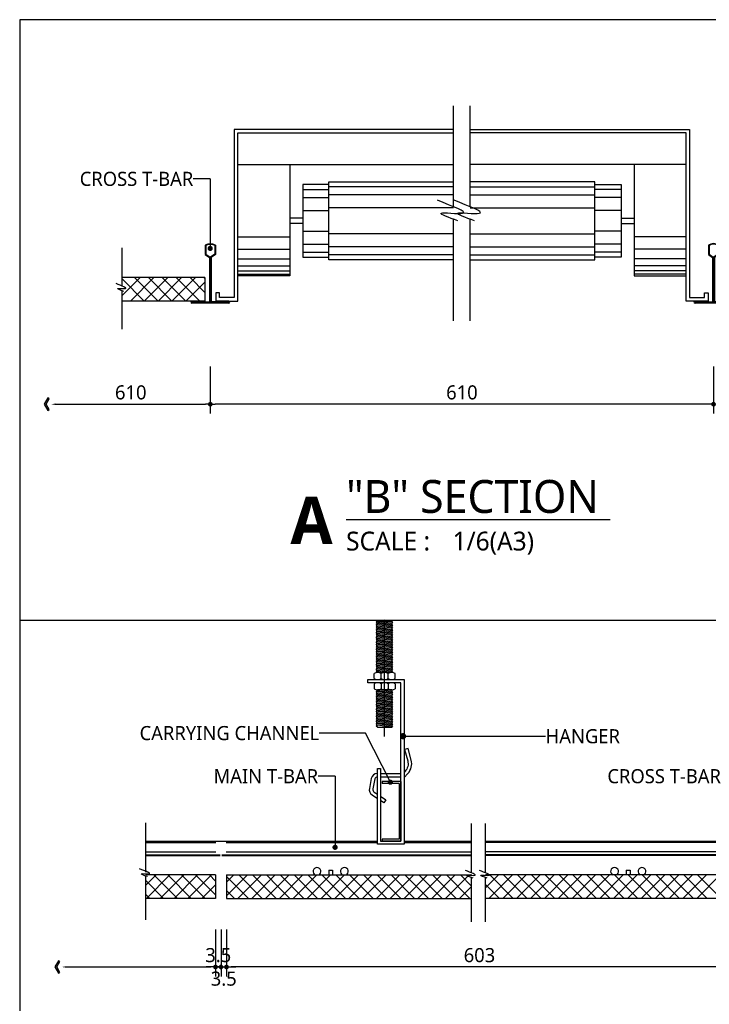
# Model space of a CAD drawing. Header units: millimetres. Extents: x 1394 to 74708, y 590 to 17190.
# Drawn here: x 1395 to 5796, y 10909 to 17190 of the extents above; entities that cross this region are included whole.
import ezdxf
from ezdxf.enums import TextEntityAlignment as Align

# ---------------------------------------------------------------- set-up
doc = ezdxf.new("R2010")
doc.units = ezdxf.units.MM
doc.linetypes.add('CEN', pattern=[62, 60, -1, 0, -1])
doc.linetypes.add('CENTERX2', pattern=[101.6, 63.5, -12.7, 12.7, -12.7])
doc.layers.get('Defpoints').update_dxf_attribs({"color": 152})
for name, color, linetype in [('A-DIM-N', 7, 'Continuous'), ('A-LINE-3', 7, 'Continuous'), ('A-TXT-N', 3, 'Continuous'), ('AA-MKXS', 7, 'Continuous'), ('ANCHOR', 4, 'Continuous'), ('ANGLEMOLDING', 4, 'Continuous'), ('CARRING', 3, 'Continuous'), ('CEN', 1, 'CENTERX2'), ('DIM', 7, 'Continuous'), ('FIN', 6, 'Continuous'), ('LIG2', 6, 'Continuous'), ('LIG3', 4, 'Continuous'), ('MITONE', 6, 'Continuous'), ('MITONE2', 5, 'Continuous'), ('SYM', 7, 'Continuous'), ('T-BAR', 4, 'Continuous')]:
    doc.layers.add(name, color=color, linetype=linetype)
doc.styles.add('NH', font='malgun.ttf')
doc.styles.add('돋움체', font='malgun.ttf')
doc.styles.add('스타일1', font='malgun.ttf')
doc.styles.add('스타일2', font='malgunbd.ttf')
doc.dimstyles.new('DA(N)', dxfattribs={"dimtxt": 3, "dimasz": 1, "dimexe": 2, "dimexo": 2, "dimgap": 1, "dimtad": 1, "dimdec": 0, "dimdsep": 46, "dimlunit": 6, "dimtxsty": 'NH', "dimblk": 'DOT', "dimcen": 2.5, "dimdle": 1.5, "dimclrd": 256, "dimclre": 256, "dimclrt": 3, "dimadec": 0, "dimazin": 0, "dimtfac": 1, "dimtdec": 0, "dimtix": 1, "dimtmove": 2, "dimatfit": 3, "dimfxl": 2, "dimtvp": 1, "dimtolj": 1, "dimtzin": 0, "dimlwd": -1, "dimarcsym": 0})

# ---------------------------------------------------------------- blocks, each defined once
blk = doc.blocks.new('_DOT')
at = {"color": 0, "linetype": 'ByBlock'}
blk.add_line((-0.5, 0), (-1, 0), dxfattribs=at)
at = {"color": 0, "linetype": 'ByBlock', "const_width": 0.5}
blk.add_lwpolyline([(-0.25, 0, 1), (0.25, 0, 1)], format="xyb", close=True, dxfattribs=at)
blk = doc.blocks.new('*D59')
at = {"layer": 'A-DIM-N', "lineweight": -2, "transparency": 16777216}
for p, q in [((2714.7, 11386.6), (2714.7, 11086.6)), ((5943.6, 11386.6), (5943.6, 11086.6))]:
    blk.add_line(p, q, dxfattribs=at)
at = {"layer": 'A-DIM-N', "transparency": 16777216}
blk.add_line((5913.6, 11146.6), (2744.7, 11146.6), dxfattribs=at)
at = {"layer": 'Defpoints', "color": 0, "transparency": 16777216}
for p in [(2714.7, 11446.6), (5943.6, 11446.6), (2714.7, 11146.6)]:
    blk.add_point(p, dxfattribs=at)
at = {"layer": 'A-DIM-N', "transparency": 16777216, "xscale": 30, "yscale": 30, "zscale": 30, "rotation": 180}
blk.add_blockref('_DOT', (2714.7, 11146.6), dxfattribs=at)
at = {"layer": 'A-DIM-N', "transparency": 16777216, "xscale": 30, "yscale": 30, "zscale": 30}
blk.add_blockref('_DOT', (5943.6, 11146.6), dxfattribs=at)
at = {"layer": 'A-DIM-N', "color": 3, "transparency": 16777216, "insert": (4329.1, 11221.7), "char_height": 90, "attachment_point": 5, "style": '돋움체'}
blk.add_mtext('\\A1;603', dxfattribs=at)
blk = doc.blocks.new('*D60')
at = {"layer": 'A-DIM-N', "lineweight": -2, "transparency": 16777216}
blk.add_line((2644.7, 11386.6), (2644.7, 11086.6), dxfattribs=at)
at = {"layer": 'A-DIM-N', "transparency": 16777216}
blk.add_line((1694.3, 11146.6), (2614.7, 11146.6), dxfattribs=at)
blk.add_solid([(1694.3, 11151.6), (1694.3, 11141.6), (1664.3, 11146.6)], dxfattribs=at)
at = {"layer": 'Defpoints', "color": 0, "transparency": 16777216}
for p in [(2644.7, 11446.6), (1664.3, 11146.6), (2644.7, 11146.6)]:
    blk.add_point(p, dxfattribs=at)
at = {"layer": 'A-DIM-N', "transparency": 16777216, "xscale": 30, "yscale": 30, "zscale": 30}
blk.add_blockref('_DOT', (2644.7, 11146.6), dxfattribs=at)
blk = doc.blocks.new('화살표2')
at = {"layer": 'A-DIM-N'}
h = blk.add_hatch(color=256, dxfattribs=at)
h.dxf.hatch_style = 1
h.paths.add_polyline_path([(-0.76, 1.34), (-1.09, 1.15), (-0.44, 0), (-1.09, -1.15), (-0.76, -1.34), (0, 0)])
blk.add_lwpolyline([(-0.44, 0), (-1.09, 1.15), (-0.76, 1.34), (0, 0), (-0.76, -1.34), (-1.09, -1.15), (-0.44, 0)], dxfattribs=at)
blk = doc.blocks.new('*D61')
at = {"layer": 'A-DIM-N', "lineweight": -2, "transparency": 16777216}
for p, q in [((2679.7, 11386.6), (2679.7, 11086.6)), ((2714.7, 11386.6), (2714.7, 11086.6))]:
    blk.add_line(p, q, dxfattribs=at)
at = {"layer": 'A-DIM-N', "transparency": 16777216}
for p, q in [((2649.7, 11146.6), (2619.7, 11146.6)), ((2679.7, 11146.6), (2714.7, 11146.6)), ((2744.7, 11146.6), (2774.7, 11146.6))]:
    blk.add_line(p, q, dxfattribs=at)
at = {"layer": 'Defpoints', "color": 0, "transparency": 16777216}
for p in [(2679.7, 11446.6), (2714.7, 11446.6), (2714.7, 11146.6)]:
    blk.add_point(p, dxfattribs=at)
at = {"layer": 'A-DIM-N', "transparency": 16777216, "xscale": 30, "yscale": 30, "zscale": 30}
blk.add_blockref('_DOT', (2679.7, 11146.6), dxfattribs=at)
at = {"layer": 'A-DIM-N', "transparency": 16777216, "xscale": 30, "yscale": 30, "zscale": 30, "rotation": 180}
blk.add_blockref('_DOT', (2714.7, 11146.6), dxfattribs=at)
at = {"layer": 'A-DIM-N', "color": 3, "transparency": 16777216, "insert": (2697.2, 11071.5), "char_height": 90, "attachment_point": 5, "style": '돋움체'}
blk.add_mtext('\\A1;3.5', dxfattribs=at)
blk = doc.blocks.new('*D62')
at = {"layer": 'A-DIM-N', "lineweight": -2, "transparency": 16777216}
for p, q in [((2644.7, 11386.6), (2644.7, 11086.6)), ((2679.7, 11386.6), (2679.7, 11086.6))]:
    blk.add_line(p, q, dxfattribs=at)
at = {"layer": 'A-DIM-N', "transparency": 16777216}
for p, q in [((2614.7, 11146.6), (2584.7, 11146.6)), ((2644.7, 11146.6), (2679.7, 11146.6)), ((2709.7, 11146.6), (2739.7, 11146.6))]:
    blk.add_line(p, q, dxfattribs=at)
at = {"layer": 'Defpoints', "color": 0, "transparency": 16777216}
for p in [(2644.7, 11446.6), (2679.7, 11446.6), (2679.7, 11146.6)]:
    blk.add_point(p, dxfattribs=at)
at = {"layer": 'A-DIM-N', "transparency": 16777216, "xscale": 30, "yscale": 30, "zscale": 30}
blk.add_blockref('_DOT', (2644.7, 11146.6), dxfattribs=at)
at = {"layer": 'A-DIM-N', "transparency": 16777216, "xscale": 30, "yscale": 30, "zscale": 30, "rotation": 180}
blk.add_blockref('_DOT', (2679.7, 11146.6), dxfattribs=at)
at = {"layer": 'A-DIM-N', "color": 3, "transparency": 16777216, "insert": (2662.2, 11221.7), "char_height": 90, "attachment_point": 5, "style": '돋움체'}
blk.add_mtext('\\A1;3.5', dxfattribs=at)
blk = doc.blocks.new('A$C645677BD')
at = {"layer": 'T-BAR'}
for p, q in [((9.25, 37.12), (9.25, 31.03)), ((9.65, 36.89), (9.65, 31.24)), ((15.35, 36.89), (15.35, 31.27)), ((15.75, 37.12), (15.75, 31.06)), ((9.25, 31.03), (11.9, 29.14)), ((9.65, 31.24), (12.3, 29.36)), ((11.9, 29.14), (11.9, 0.9)), ((12.3, 29.36), (12.3, 0.5)), ((15.35, 31.27), (12.7, 29.36)), ((12.7, 29.36), (12.7, 0.5)), ((15.75, 31.06), (13.1, 29.14)), ((13.1, 29.14), (13.1, 0.9)), ((0.7, 1.4), (8.8, 1.4)), ((0.7, 1), (8.8, 1)), ((0.7, 0.4), (24.3, 0.4)), ((1.5, 0.9), (11.9, 0.9)), ((1.5, 0.9), (1.5, 0.5)), ((1.5, 0.5), (12.3, 0.5)), ((23.5, 0.5), (12.7, 0.5)), ((23.5, 0.9), (13.1, 0.9)), ((24.3, 1.4), (16.2, 1.4)), ((24.3, 1), (16.2, 1)), ((23.5, 0.9), (23.5, 0.5)), ((24.3, 0), (0.7, 0))]:
    blk.add_line(p, q, dxfattribs=at)
for centre, radius, start, end in [((12.5, 31.53), 6.47, 59.85146, 120.14854), ((12.5, 31.53), 6.07, 62.00155, 117.99845), ((0.7, 0.7), 0.698, 90, 270), ((0.7, 0.7), 0.298, 90, 270), ((8.8, 1.2), 0.2, 270, 90), ((16.2, 1.2), 0.2, 90, 270), ((24.3, 0.7), 0.698, 270, 90), ((24.3, 0.7), 0.298, 270, 90)]:
    blk.add_arc(centre, radius, start, end, dxfattribs=at)
blk = doc.blocks.new('*D52')
at = {"layer": 'A-DIM-N', "lineweight": -2, "transparency": 16777216}
for p, q in [((2611.5, 14976.7), (2611.5, 14676.7)), ((5822.7, 14976.7), (5822.7, 14676.7))]:
    blk.add_line(p, q, dxfattribs=at)
at = {"layer": 'A-DIM-N', "transparency": 16777216}
blk.add_line((5792.7, 14736.7), (2641.5, 14736.7), dxfattribs=at)
at = {"layer": 'Defpoints', "color": 0, "transparency": 16777216}
for p in [(2611.5, 15036.7), (5822.7, 15036.7), (2611.5, 14736.7)]:
    blk.add_point(p, dxfattribs=at)
at = {"layer": 'A-DIM-N', "transparency": 16777216, "xscale": 30, "yscale": 30, "zscale": 30, "rotation": 180}
blk.add_blockref('_DOT', (2611.5, 14736.7), dxfattribs=at)
at = {"layer": 'A-DIM-N', "transparency": 16777216, "xscale": 30, "yscale": 30, "zscale": 30}
blk.add_blockref('_DOT', (5822.7, 14736.7), dxfattribs=at)
at = {"layer": 'A-DIM-N', "color": 3, "transparency": 16777216, "insert": (4217.1, 14811.8), "char_height": 90, "attachment_point": 5, "style": '돋움체'}
blk.add_mtext('\\A1;610', dxfattribs=at)
blk = doc.blocks.new('*D54')
at = {"layer": 'A-DIM-N', "lineweight": -2, "transparency": 16777216}
blk.add_line((2611.5, 14976.7), (2611.5, 14676.7), dxfattribs=at)
at = {"layer": 'A-DIM-N', "transparency": 16777216}
blk.add_line((1626.2, 14736.7), (2581.5, 14736.7), dxfattribs=at)
blk.add_solid([(1626.2, 14741.7), (1626.2, 14731.7), (1596.2, 14736.7)], dxfattribs=at)
at = {"layer": 'Defpoints', "color": 0, "transparency": 16777216}
for p in [(2611.5, 15036.7), (1596.2, 14736.7), (2611.5, 14736.7)]:
    blk.add_point(p, dxfattribs=at)
at = {"layer": 'A-DIM-N', "transparency": 16777216, "xscale": 30, "yscale": 30, "zscale": 30}
blk.add_blockref('_DOT', (2611.5, 14736.7), dxfattribs=at)
at = {"layer": 'A-DIM-N', "color": 3, "transparency": 16777216, "insert": (2103.8, 14811.8), "char_height": 90, "attachment_point": 5, "style": '돋움체'}
blk.add_mtext('\\A1;610', dxfattribs=at)
blk = doc.blocks.new('dwgtitle')
at = {"layer": 'SYM', "color": 3, "style": '스타일1'}
blk.add_text('SCALE :', height=4, dxfattribs=at).set_placement((12.25, -1.4))
for tag, p, height in [('%%UTITLE', (12.25, 6.59), 7), ('1/100', (34.89, -1.4), 4)]:
    blk.add_attdef(tag, p, '', height=height, dxfattribs=at)
at = {"layer": 'SYM', "color": 6, "style": '스타일2'}
blk.add_attdef('A', text='', height=10, dxfattribs=at).set_placement((4.89, 5), align=Align.MIDDLE)

msp = doc.modelspace()

# ---------------------------------------------------------------- linework, layer by layer
for p, q in [((4163.98, 15996.31), (4163.98, 16641.13)), ((4270.31, 15996.31), (4270.31, 16641.13)), ((4163.98, 15269.39), (4163.98, 15917.03)), ((4270.31, 15269.39), (4270.31, 15917.03)), ((2048.91, 15490.83), (2048.91, 15735.08)), ((2048.91, 15215.48), (2048.91, 15460.8)), ((2199.68, 11751.06), (2199.68, 12067)), ((4278.21, 11747.14), (4278.21, 12063.07)), ((4367.92, 11747.14), (4367.92, 12063.07)), ((2199.68, 11446.6), (2199.68, 11726.96)), ((4278.21, 11435.25), (4278.21, 11715.61)), ((4367.92, 11435.25), (4367.92, 11715.61))]:
    msp.add_line(p, q)
at = {"color": 1}
for p, q in [((3367.19, 11763.93), (3392.19, 11763.93)), ((3367.19, 11763.93), (3367.19, 11733.93)), ((3392.19, 11763.93), (3392.19, 11733.93)), ((5266.09, 11763.93), (5266.09, 11733.93)), ((5266.09, 11763.93), (5291.09, 11763.93)), ((5291.09, 11763.93), (5291.09, 11733.93))]:
    msp.add_line(p, q, dxfattribs=at)
for centre in [(3292.19, 11756.29), (3467.19, 11756.29), (5191.09, 11756.29), (5366.09, 11756.29)]:
    msp.add_arc(centre, 25, 296.540326, 243.459674, dxfattribs=at)
for points in [[(4191.57, 15907.06), (4084.34, 15955.03), (4221.72, 15954.83), (4060.42, 16037.68)], [(4297.9, 15907.06), (4190.67, 15955.03), (4328.05, 15954.83), (4166.75, 16037.68)], [(2059.36, 15457.03), (2018.75, 15475.19), (2070.78, 15475.12), (2009.69, 15506.5)], [(2210.13, 11723.18), (2169.52, 11741.35), (2221.56, 11741.28), (2160.46, 11772.66)], [(4288.66, 11713.33), (4248.05, 11731.5), (4300.08, 11731.43), (4238.99, 11762.81)], [(4378.37, 11713.33), (4337.75, 11731.5), (4389.79, 11731.43), (4328.69, 11762.81)]]:
    msp.add_spline(points, degree=3)
at = {"layer": 'A-LINE-3'}
msp.add_line((1395, 13360), (7395, 13360), dxfattribs=at)
at = {"layer": 'AA-MKXS'}
for p, q in [((2610.73, 16174.69), (2502.85, 16174.69)), ((2610.73, 16174.69), (2610.73, 15730.74)), ((3841.21, 12618.85), (4751.45, 12618.85))]:
    msp.add_line(p, q, dxfattribs=at)
at = {"layer": 'AA-MKXS', "const_width": 16.67}
msp.add_lwpolyline([(2602.39, 15730.74, 1), (2619.06, 15730.74, 1)], format="xyb", close=True, dxfattribs=at)
at = {"layer": 'AA-MKXS', "linetype": 'ByBlock', "const_width": 20}
msp.add_lwpolyline([(3831.21, 12618.85, 1), (3851.21, 12618.85, 1)], format="xyb", close=True, dxfattribs=at)
at = {"layer": 'ANCHOR', "color": 1}
for p, q in [((3775.1, 13345.41), (3769.06, 13352.61)), ((3775.1, 13031.62), (3769.07, 13024.98)), ((3679.06, 12909.16), (3670.01, 12903.12)), ((3775.1, 12886.27), (3670.01, 12903.12)), ((3679.06, 12893.47), (3670.01, 12903.12)), ((3679.06, 12893.47), (3670.01, 12887.43)), ((3775.1, 12870.58), (3670.01, 12887.43)), ((3679.06, 12877.78), (3670.01, 12887.43)), ((3679.06, 12877.78), (3670.01, 12871.74)), ((3679.06, 12909.16), (3673.24, 12915.37)), ((3769.07, 12895.32), (3679.06, 12909.16)), ((3769.07, 12895.32), (3679.06, 12909.16)), ((3769.07, 12895.32), (3679.06, 12909.16)), ((3769.07, 12895.32), (3679.06, 12909.16)), ((3769.07, 12879.63), (3679.06, 12893.47)), ((3769.07, 12879.63), (3679.06, 12893.47)), ((3769.07, 12863.94), (3679.06, 12877.78)), ((3769.07, 12863.94), (3679.06, 12877.78)), ((3775.1, 12901.96), (3693.91, 12914.98)), ((3769.07, 12911.01), (3743.24, 12914.98)), ((3772.82, 12915.14), (3769.07, 12911.01)), ((3775.1, 12901.96), (3769.07, 12911.01)), ((3775.1, 12901.96), (3769.07, 12895.32)), ((3775.1, 12886.27), (3769.07, 12895.32)), ((3775.1, 12886.27), (3769.07, 12879.63)), ((3775.1, 12870.58), (3769.07, 12879.63)), ((3775.1, 12854.89), (3670.01, 12871.74)), ((3679.06, 12862.09), (3670.01, 12871.74)), ((3679.06, 12862.09), (3670.01, 12856.05)), ((3775.1, 12839.2), (3670.01, 12856.05)), ((3679.06, 12846.4), (3670.01, 12856.05)), ((3679.06, 12846.4), (3670.01, 12840.37)), ((3775.1, 12823.51), (3670.01, 12840.37)), ((3679.06, 12830.71), (3670.01, 12840.37)), ((3679.06, 12830.71), (3670.01, 12824.68)), ((3775.1, 12807.82), (3670.01, 12824.68)), ((3679.06, 12815.02), (3670.01, 12824.68)), ((3679.06, 12815.02), (3670.01, 12808.99)), ((3769.07, 12848.25), (3679.06, 12862.09)), ((3769.07, 12848.25), (3679.06, 12862.09)), ((3769.07, 12832.56), (3679.06, 12846.4)), ((3769.07, 12832.56), (3679.06, 12846.4)), ((3769.07, 12816.87), (3679.06, 12830.71)), ((3769.07, 12816.87), (3679.06, 12830.71)), ((3769.07, 12816.87), (3679.06, 12830.71)), ((3769.07, 12816.87), (3679.06, 12830.71)), ((3769.07, 12801.18), (3679.06, 12815.02)), ((3769.07, 12801.18), (3679.06, 12815.02)), ((3775.1, 12870.58), (3769.07, 12863.94)), ((3775.1, 12854.89), (3769.07, 12863.94)), ((3775.1, 12854.89), (3769.07, 12848.25)), ((3775.1, 12839.2), (3769.07, 12848.25)), ((3775.1, 12839.2), (3769.07, 12832.56)), ((3775.1, 12823.51), (3769.07, 12832.56)), ((3775.1, 12823.51), (3769.07, 12816.87)), ((3775.1, 12807.82), (3769.07, 12816.87)), ((3775.1, 12792.13), (3670.01, 12808.99)), ((3679.06, 12799.33), (3670.01, 12808.99)), ((3679.06, 12799.33), (3670.01, 12793.3)), ((3775.1, 12776.44), (3670.01, 12793.3)), ((3679.06, 12783.64), (3670.01, 12793.3)), ((3679.06, 12783.64), (3670.01, 12777.61)), ((3775.1, 12760.75), (3670.01, 12777.61)), ((3679.06, 12767.95), (3670.01, 12777.61)), ((3679.06, 12767.95), (3670.01, 12761.92)), ((3775.1, 12745.06), (3670.01, 12761.92)), ((3679.06, 12752.27), (3670.01, 12761.92)), ((3679.06, 12752.26), (3670.01, 12746.23)), ((3769.07, 12785.49), (3679.06, 12799.33)), ((3769.07, 12785.49), (3679.06, 12799.33)), ((3769.07, 12769.8), (3679.06, 12783.64)), ((3769.07, 12769.8), (3679.06, 12783.64)), ((3769.07, 12754.11), (3679.06, 12767.95)), ((3769.07, 12754.11), (3679.06, 12767.95)), ((3769.07, 12738.43), (3679.06, 12752.27)), ((3769.07, 12738.43), (3679.06, 12752.27)), ((3769.06, 12738.43), (3679.06, 12752.27)), ((3769.06, 12738.43), (3679.06, 12752.26)), ((3775.1, 12807.82), (3769.07, 12801.18)), ((3775.1, 12792.13), (3769.07, 12801.18)), ((3775.1, 12792.13), (3769.07, 12785.49)), ((3775.1, 12776.44), (3769.07, 12785.49)), ((3775.1, 12776.44), (3769.07, 12769.8)), ((3775.1, 12760.75), (3769.07, 12769.8)), ((3775.1, 12760.75), (3769.07, 12754.11)), ((3775.1, 12745.06), (3769.07, 12754.11)), ((3679.06, 12736.58), (3670.01, 12746.23)), ((3775.1, 12729.37), (3670.01, 12746.23)), ((3679.06, 12736.58), (3670.01, 12730.54)), ((3679.06, 12720.89), (3670.01, 12730.54)), ((3775.1, 12713.68), (3670.01, 12730.54)), ((3679.06, 12720.89), (3670.01, 12714.85)), ((3679.06, 12705.2), (3670.01, 12714.85)), ((3775.1, 12698), (3670.01, 12714.85)), ((3679.06, 12705.2), (3670.01, 12699.16)), ((3679.06, 12689.51), (3670.01, 12699.16)), ((3775.1, 12682.31), (3670.01, 12699.16)), ((3679.06, 12689.51), (3670.01, 12683.47)), ((3769.06, 12722.74), (3679.06, 12736.58)), ((3769.06, 12722.74), (3679.06, 12736.58)), ((3769.06, 12707.05), (3679.06, 12720.89)), ((3769.06, 12707.05), (3679.06, 12720.89)), ((3769.06, 12691.36), (3679.06, 12705.2)), ((3769.06, 12691.36), (3679.06, 12705.2)), ((3769.06, 12675.67), (3679.06, 12689.51)), ((3769.06, 12675.67), (3679.06, 12689.51)), ((3775.1, 12729.37), (3769.06, 12738.43)), ((3775.1, 12729.37), (3769.06, 12722.74)), ((3775.1, 12713.68), (3769.06, 12722.74)), ((3775.1, 12713.68), (3769.06, 12707.05)), ((3775.1, 12698), (3769.06, 12707.05)), ((3775.1, 12698), (3769.06, 12691.36)), ((3775.1, 12682.31), (3769.06, 12691.36)), ((3775.1, 12745.06), (3769.07, 12738.43)), ((3677.44, 12675.55), (3670.01, 12683.47)), ((3677.44, 12675.55), (3768.96, 12675.55)), ((3775.1, 12682.31), (3768.96, 12675.55))]:
    msp.add_line(p, q, dxfattribs=at)
at = {"layer": 'ANCHOR'}
for p, q in [((3656.56, 12986.22), (3656.56, 13018.73)), ((3769.06, 13024.98), (3679.06, 13024.98)), ((3701.56, 12979.98), (3701.56, 13024.98)), ((3746.56, 12979.98), (3746.56, 13024.98)), ((3791.56, 12986.22), (3791.56, 13018.73)), ((3617.73, 12979.98), (3847.73, 12979.98)), ((3617.73, 12959.98), (3617.73, 12979.98)), ((3827.73, 12959.98), (3617.73, 12959.98)), ((3656.56, 12953.73), (3656.56, 12921.22)), ((3679.06, 12979.98), (3769.06, 12979.98)), ((3701.56, 12959.98), (3701.56, 12914.98)), ((3746.56, 12959.98), (3746.56, 12914.98)), ((3791.56, 12953.73), (3791.56, 12921.22)), ((3827.73, 11949.98), (3827.73, 12959.98)), ((3847.73, 12979.98), (3847.73, 11929.98)), ((3769.06, 12914.98), (3679.06, 12914.98)), ((3769.07, 12911.01), (3743.24, 12914.98)), ((3677.73, 11929.98), (3677.73, 12413.65)), ((3677.73, 12413.65), (3697.73, 12413.65)), ((3697.73, 12413.65), (3697.73, 11949.98)), ((3697.73, 11949.98), (3827.73, 11949.98)), ((3847.73, 11929.98), (3677.73, 11929.98))]:
    msp.add_line(p, q, dxfattribs=at)
for centre, start, end in [((3679.06, 12981.33), 58.973414, 121.026586), ((3724.06, 12981.33), 58.973414, 121.026586), ((3769.06, 12981.33), 58.973414, 121.026586), ((3679.06, 13023.63), 238.973414, 301.026586), ((3679.06, 12916.33), 58.973414, 121.026586), ((3724.06, 13023.63), 238.973414, 301.026586), ((3724.06, 12916.33), 58.973414, 121.026586), ((3769.06, 13023.63), 238.973414, 301.026586), ((3769.06, 12916.33), 58.973414, 121.026586), ((3679.06, 12958.63), 238.973414, 301.026586), ((3724.06, 12958.63), 238.973414, 301.026586), ((3769.06, 12958.63), 238.973414, 301.026586)]:
    msp.add_arc(centre, 43.65, start, end, dxfattribs=at)
at = {"layer": 'ANGLEMOLDING', "color": 1}
for p, q in [((3679.06, 13352.61), (3670.01, 13346.57)), ((3775.1, 13329.72), (3670.01, 13346.57)), ((3679.06, 13336.92), (3670.01, 13346.57)), ((3679.06, 13336.92), (3670.01, 13330.88)), ((3775.1, 13314.03), (3670.01, 13330.88)), ((3679.06, 13321.23), (3670.01, 13330.88)), ((3679.06, 13321.23), (3670.01, 13315.19)), ((3679.06, 13352.61), (3769.06, 13352.61)), ((3769.06, 13338.77), (3679.06, 13352.61)), ((3769.06, 13338.77), (3679.06, 13352.61)), ((3769.06, 13323.08), (3679.06, 13336.92)), ((3769.06, 13323.08), (3679.06, 13336.92)), ((3769.06, 13307.39), (3679.06, 13321.23)), ((3769.06, 13307.39), (3679.06, 13321.23)), ((3774.6, 13346), (3731.63, 13352.61)), ((3775.1, 13345.41), (3769.06, 13338.77)), ((3775.1, 13329.72), (3769.06, 13338.77)), ((3775.1, 13329.72), (3769.06, 13323.08)), ((3775.1, 13314.03), (3769.06, 13323.08)), ((3775.1, 13298.34), (3670.01, 13315.19)), ((3679.06, 13305.54), (3670.01, 13315.19)), ((3679.06, 13305.54), (3670.01, 13299.5)), ((3775.1, 13282.65), (3670.01, 13299.5)), ((3679.06, 13289.85), (3670.01, 13299.5)), ((3679.06, 13289.85), (3670.01, 13283.82)), ((3775.1, 13266.96), (3670.01, 13283.82)), ((3679.06, 13274.16), (3670.01, 13283.82)), ((3679.06, 13274.16), (3670.01, 13268.13)), ((3775.1, 13251.27), (3670.01, 13268.13)), ((3679.06, 13258.47), (3670.01, 13268.13)), ((3679.06, 13258.47), (3670.01, 13252.44)), ((3769.06, 13291.7), (3679.06, 13305.54)), ((3769.06, 13291.7), (3679.06, 13305.54)), ((3769.06, 13276.01), (3679.06, 13289.85)), ((3769.06, 13276.01), (3679.06, 13289.85)), ((3769.06, 13260.32), (3679.06, 13274.16)), ((3769.06, 13260.32), (3679.06, 13274.16)), ((3769.06, 13260.32), (3679.06, 13274.16)), ((3769.06, 13260.32), (3679.06, 13274.16)), ((3769.06, 13244.63), (3679.06, 13258.47)), ((3769.06, 13244.63), (3679.06, 13258.47)), ((3775.1, 13314.03), (3769.06, 13307.39)), ((3775.1, 13298.34), (3769.06, 13307.39)), ((3775.1, 13298.34), (3769.06, 13291.7)), ((3775.1, 13282.65), (3769.06, 13291.7)), ((3775.1, 13282.65), (3769.06, 13276.01)), ((3775.1, 13266.96), (3769.06, 13276.01)), ((3775.1, 13266.96), (3769.06, 13260.32)), ((3775.1, 13251.27), (3769.06, 13260.32)), ((3775.1, 13235.58), (3670.01, 13252.44)), ((3679.06, 13242.78), (3670.01, 13252.44)), ((3679.06, 13242.78), (3670.01, 13236.75)), ((3775.1, 13219.89), (3670.01, 13236.75)), ((3679.06, 13227.09), (3670.01, 13236.75)), ((3679.06, 13227.09), (3670.01, 13221.06)), ((3775.1, 13204.2), (3670.01, 13221.06)), ((3679.06, 13211.4), (3670.01, 13221.06)), ((3679.06, 13211.4), (3670.01, 13205.37)), ((3775.1, 13188.51), (3670.01, 13205.37)), ((3679.06, 13195.72), (3670.01, 13205.37)), ((3679.07, 13195.71), (3670.01, 13189.68)), ((3769.06, 13228.94), (3679.06, 13242.78)), ((3769.06, 13228.94), (3679.06, 13242.78)), ((3769.06, 13213.25), (3679.06, 13227.09)), ((3769.06, 13213.25), (3679.06, 13227.09)), ((3769.06, 13197.56), (3679.06, 13211.4)), ((3769.06, 13197.56), (3679.06, 13211.4)), ((3769.06, 13181.88), (3679.06, 13195.72)), ((3769.06, 13181.88), (3679.06, 13195.72)), ((3769.07, 13181.87), (3679.07, 13195.71)), ((3769.07, 13181.87), (3679.07, 13195.71)), ((3775.1, 13251.27), (3769.06, 13244.63)), ((3775.1, 13235.58), (3769.06, 13244.63)), ((3775.1, 13235.58), (3769.06, 13228.94)), ((3775.1, 13219.89), (3769.06, 13228.94)), ((3775.1, 13219.89), (3769.06, 13213.25)), ((3775.1, 13204.2), (3769.06, 13213.25)), ((3775.1, 13204.2), (3769.06, 13197.56)), ((3775.1, 13188.51), (3769.06, 13197.56)), ((3775.1, 13172.82), (3670.01, 13189.68)), ((3679.07, 13180.02), (3670.01, 13189.68)), ((3679.07, 13180.02), (3670.01, 13173.99)), ((3775.1, 13157.13), (3670.01, 13173.99)), ((3679.07, 13164.33), (3670.01, 13173.99)), ((3679.07, 13164.33), (3670.01, 13158.3)), ((3679.07, 13148.64), (3670.01, 13158.3)), ((3775.1, 13141.44), (3670.01, 13158.3)), ((3679.07, 13148.64), (3670.01, 13142.61)), ((3775.1, 13125.75), (3670.01, 13142.61)), ((3679.07, 13132.95), (3670.01, 13142.61)), ((3679.07, 13132.95), (3670.01, 13126.92)), ((3769.07, 13166.18), (3679.07, 13180.02)), ((3769.07, 13166.18), (3679.07, 13180.02)), ((3769.07, 13150.49), (3679.07, 13164.33)), ((3769.07, 13150.49), (3679.07, 13164.33)), ((3769.07, 13134.8), (3679.07, 13148.64)), ((3769.07, 13134.8), (3679.07, 13148.64)), ((3769.07, 13119.11), (3679.07, 13132.95)), ((3769.07, 13119.11), (3679.07, 13132.95)), ((3775.1, 13188.51), (3769.06, 13181.88)), ((3775.1, 13172.82), (3769.07, 13181.87)), ((3775.1, 13172.82), (3769.07, 13166.18)), ((3775.1, 13157.13), (3769.07, 13166.18)), ((3775.1, 13157.13), (3769.07, 13150.49)), ((3775.1, 13141.44), (3769.07, 13150.49)), ((3775.1, 13141.44), (3769.07, 13134.8)), ((3775.1, 13125.75), (3769.07, 13134.8)), ((3775.1, 13110.06), (3670.01, 13126.92)), ((3679.07, 13117.27), (3670.01, 13126.92)), ((3679.06, 13117.26), (3670.01, 13111.23)), ((3775.1, 13094.37), (3670.01, 13111.23)), ((3679.06, 13101.58), (3670.01, 13111.23)), ((3679.06, 13101.58), (3670.01, 13095.54)), ((3775.1, 13078.68), (3670.01, 13095.54)), ((3679.06, 13085.89), (3670.01, 13095.54)), ((3679.06, 13085.89), (3670.01, 13079.85)), ((3775.1, 13063), (3670.01, 13079.85)), ((3679.06, 13070.2), (3670.01, 13079.85)), ((3679.06, 13070.2), (3670.01, 13064.16)), ((3769.07, 13103.43), (3679.06, 13117.27)), ((3769.07, 13103.43), (3679.06, 13117.26)), ((3769.07, 13087.74), (3679.06, 13101.58)), ((3769.07, 13087.74), (3679.06, 13101.58)), ((3769.07, 13072.05), (3679.06, 13085.89)), ((3769.07, 13072.05), (3679.06, 13085.89)), ((3769.07, 13056.36), (3679.06, 13070.2)), ((3769.07, 13056.36), (3679.06, 13070.2)), ((3769.07, 13103.43), (3679.07, 13117.27)), ((3769.07, 13103.43), (3679.07, 13117.27)), ((3775.1, 13125.75), (3769.07, 13119.11)), ((3775.1, 13110.06), (3769.07, 13119.11)), ((3775.1, 13110.06), (3769.07, 13103.43)), ((3775.1, 13094.37), (3769.07, 13103.43)), ((3775.1, 13094.37), (3769.07, 13087.74)), ((3775.1, 13078.68), (3769.07, 13087.74)), ((3775.1, 13078.68), (3769.07, 13072.05)), ((3775.1, 13063), (3769.07, 13072.05)), ((3775.1, 13047.31), (3670.01, 13064.16)), ((3679.06, 13054.51), (3670.01, 13064.16)), ((3679.06, 13054.51), (3670.01, 13048.47)), ((3775.1, 13031.62), (3670.01, 13048.47)), ((3679.06, 13038.82), (3670.01, 13048.47)), ((3679.21, 13038.8), (3670.15, 13032.76)), ((3677.48, 13024.95), (3670.15, 13032.76)), ((3718.68, 13024.98), (3670.15, 13032.76)), ((3769.07, 13040.67), (3679.06, 13054.51)), ((3769.07, 13040.67), (3679.06, 13054.51)), ((3769.07, 13024.98), (3679.06, 13038.82)), ((3775.1, 13063), (3769.07, 13056.36)), ((3775.1, 13047.31), (3769.07, 13056.36)), ((3775.1, 13047.31), (3769.07, 13040.67)), ((3775.1, 13031.62), (3769.07, 13040.67))]:
    msp.add_line(p, q, dxfattribs=at)
at = {"layer": 'ANGLEMOLDING'}
msp.add_line((3769.07, 13024.98), (3679.06, 13038.82), dxfattribs=at)
at = {"layer": 'CARRING', "color": 7}
for p, q in [((3707.73, 12329.98), (3707.73, 12317.98)), ((3827.73, 12329.98), (3707.73, 12329.98)), ((3815.73, 12317.98), (3707.73, 12317.98)), ((3815.73, 12317.98), (3815.73, 11961.98)), ((3827.73, 12329.98), (3827.73, 11949.98)), ((3707.73, 11961.98), (3707.73, 11949.98)), ((3815.73, 11961.98), (3707.73, 11961.98)), ((3827.73, 11949.98), (3707.73, 11949.98))]:
    msp.add_line(p, q, dxfattribs=at)
at = {"layer": 'CEN', "linetype": 'CEN'}
msp.add_line((3724.06, 12617.75), (3724.06, 13364.01), dxfattribs=at)
at = {"layer": 'Defpoints'}
msp.add_lwpolyline([(22005, 17190), (1395, 17190), (1395, 630), (22005, 630)], close=True, dxfattribs=at)
at = {"layer": 'DIM'}
for p, q in [((3600.91, 12638.88), (3306.8, 12638.88)), ((3760.48, 12325.4), (3600.91, 12638.88)), ((3407.47, 12363.86), (3299.6, 12363.86)), ((3407.47, 12363.86), (3407.47, 11910))]:
    msp.add_line(p, q, dxfattribs=at)
at = {"layer": 'DIM', "const_width": 16.67}
for points in [[(3752.14, 12325.4, 1), (3768.81, 12325.4, 1)], [(3399.14, 11910, 1), (3415.8, 11910, 1)]]:
    msp.add_lwpolyline(points, format="xyb", close=True, dxfattribs=at)
at = {"layer": 'FIN', "color": 1}
for p, q in [((3697.73, 12381.67), (3827.73, 12381.67)), ((3697.73, 12358.67), (3827.73, 12358.67))]:
    msp.add_line(p, q, dxfattribs=at)
for points in [[(3847.73, 12355.36), (3872.04, 12381.03, 0.2618974), (3893.51, 12466.6), (3873.33, 12540.56), (3851.14, 12534.51), (3871.06, 12461.52, -0.2618974), (3854.36, 12394.96), (3847.73, 12387.97)], [(3677.73, 12381.67, 0.354318), (3638.6, 12349.96), (3626.3, 12286.27, 0.3108167), (3643.71, 12244.39), (3677.73, 12222.39)], [(3677.73, 12358.59, 0.3850835), (3661.44, 12346.78), (3649.13, 12283.05, 0.3108167), (3657.83, 12262.11), (3677.73, 12249.24)]]:
    msp.add_lwpolyline(points, format="xyb", dxfattribs=at)
msp.add_lwpolyline([(3697.73, 12235.66), (3731.64, 12213.74), (3719.39, 12194.8), (3697.73, 12208.81)], dxfattribs=at)
at = {"layer": 'LIG2', "color": 1}
for p, q in [((3202, 16106.38), (3368.18, 16106.38)), ((4163.98, 16122.99), (3368.18, 16122.99)), ((4270.31, 16122.99), (5066.11, 16122.99)), ((5232.29, 16106.38), (5066.11, 16106.38)), ((3202, 16056.52), (3368.18, 16056.52)), ((4163.98, 16073.14), (3368.18, 16073.14)), ((4270.31, 16073.14), (5066.11, 16073.14)), ((5232.29, 16056.52), (5066.11, 16056.52)), ((3202, 15973.43), (3368.18, 15973.43)), ((4163.98, 15990.05), (3368.18, 15990.05)), ((4270.31, 15990.05), (5066.11, 15990.05)), ((5232.29, 15973.43), (5066.11, 15973.43)), ((3202, 15840.48), (3368.18, 15840.48)), ((5232.29, 15840.48), (5066.11, 15840.48)), ((2786.54, 15805.21), (3118.91, 15805.21)), ((4163.98, 15823.86), (3368.18, 15823.86)), ((4270.31, 15823.86), (5066.11, 15823.86)), ((5647.75, 15805.21), (5315.38, 15805.21)), ((2786.54, 15726.44), (3118.91, 15726.44)), ((3202, 15757.39), (3368.18, 15757.39)), ((3202, 15707.54), (3368.18, 15707.54)), ((4163.98, 15740.77), (3368.18, 15740.77)), ((4270.31, 15740.77), (5066.11, 15740.77)), ((5232.29, 15757.39), (5066.11, 15757.39)), ((5232.29, 15707.54), (5066.11, 15707.54)), ((5647.75, 15726.44), (5315.38, 15726.44)), ((2786.54, 15664.32), (3118.91, 15664.32)), ((4163.98, 15690.92), (3368.18, 15690.92)), ((4270.31, 15690.92), (5066.11, 15690.92)), ((5647.75, 15664.32), (5315.38, 15664.32)), ((2786.54, 15619.52), (3118.91, 15619.52)), ((2786.54, 15587.55), (3118.91, 15587.55)), ((5647.75, 15619.52), (5315.38, 15619.52)), ((5647.75, 15587.55), (5315.38, 15587.55)), ((2786.54, 15566.14), (3118.91, 15566.14)), ((5647.75, 15566.14), (5315.38, 15566.14))]:
    msp.add_line(p, q, dxfattribs=at)
at = {"layer": 'LIG2'}
for p, q in [((3202, 15923.57), (3118.91, 15923.57)), ((5232.29, 15923.57), (5315.38, 15923.57)), ((3202, 15890.34), (3118.91, 15890.34)), ((5232.29, 15890.34), (5315.38, 15890.34))]:
    msp.add_line(p, q, dxfattribs=at)
for points in [[(3118.91, 16266.32), (3118.91, 15555.94), (2786.54, 15555.94)], [(5315.38, 16266.32), (5315.38, 15555.94), (5647.75, 15555.94)], [(4163.98, 15657.68), (3368.18, 15657.68), (3368.18, 16156.23), (4163.98, 16156.23)], [(4270.31, 15657.68), (5066.11, 15657.68), (5066.11, 16156.23), (4270.31, 16156.23)], [(3368.18, 16139.61), (3202, 16139.61), (3202, 15674.3), (3368.18, 15674.3)], [(5066.11, 16139.61), (5232.29, 16139.61), (5232.29, 15674.3), (5066.11, 15674.3)]]:
    msp.add_lwpolyline(points, dxfattribs=at)
at = {"layer": 'LIG2', "linetype": 'Continuous'}
for points in [[(2786.54, 16266.32), (4163.98, 16266.32)], [(5647.75, 16266.32), (4270.31, 16266.32)]]:
    msp.add_lwpolyline(points, dxfattribs=at)
at = {"layer": 'LIG3'}
for p, q in [((4163.98, 16489.75), (2763.98, 16489.75)), ((2763.98, 16489.75), (2763.98, 15417.32)), ((2786.54, 15394.75), (2786.54, 16467.19)), ((2786.54, 16467.19), (4163.98, 16467.19)), ((4270.31, 16489.75), (5670.31, 16489.75)), ((5647.75, 16467.19), (4270.31, 16467.19)), ((5647.75, 15395.11), (5647.75, 16467.19)), ((5670.31, 16489.75), (5670.31, 15417.67)), ((2669.1, 15446.63), (2646.54, 15446.63)), ((2646.54, 15446.63), (2646.54, 15394.75)), ((2646.54, 15394.75), (2786.54, 15394.75)), ((2669.1, 15417.32), (2669.1, 15446.63)), ((2763.98, 15417.32), (2669.1, 15417.32)), ((5787.75, 15395.11), (5647.75, 15395.11)), ((5670.31, 15417.67), (5765.19, 15417.67)), ((5765.19, 15446.98), (5787.75, 15446.98)), ((5765.19, 15417.67), (5765.19, 15446.98)), ((5787.75, 15446.98), (5787.75, 15395.11))]:
    msp.add_line(p, q, dxfattribs=at)
at = {"layer": 'MITONE'}
for p, q in [((2576.54, 15544.75), (2048.91, 15544.75)), ((2576.54, 15544.75), (2576.54, 15394.75)), ((2576.54, 15394.75), (2048.91, 15394.75)), ((2644.69, 11733.93), (2199.68, 11733.93)), ((2644.69, 11733.93), (2644.69, 11583.93)), ((2714.69, 11733.93), (4278.21, 11733.93)), ((2714.69, 11733.93), (2714.69, 11583.93)), ((4278.21, 11733.93), (4273.95, 11733.93)), ((5943.59, 11733.93), (4367.92, 11733.93)), ((4367.92, 11733.93), (4384.34, 11733.93)), ((2644.69, 11583.93), (2199.68, 11583.93)), ((2714.69, 11583.93), (4278.21, 11583.93)), ((5943.59, 11583.93), (4367.92, 11583.93))]:
    msp.add_line(p, q, dxfattribs=at)
at = {"layer": 'MITONE2'}
for p, q in [((2048.91, 15430.71), (2162.95, 15544.75)), ((2190.11, 15394.75), (2048.91, 15535.95)), ((2101.34, 15394.75), (2251.34, 15544.75)), ((2278.5, 15394.75), (2128.5, 15544.75)), ((2189.73, 15394.75), (2339.73, 15544.75)), ((2366.88, 15394.75), (2216.88, 15544.75)), ((2278.12, 15394.75), (2428.12, 15544.75)), ((2455.27, 15394.75), (2305.27, 15544.75)), ((2366.51, 15394.75), (2516.51, 15544.75)), ((2543.66, 15394.75), (2393.66, 15544.75)), ((2455.08, 15394.94), (2576.54, 15516.4)), ((2576.54, 15450.26), (2482.05, 15544.75)), ((2576.54, 15538.65), (2570.44, 15544.75)), ((2199.68, 11668.15), (2265.46, 11733.93)), ((2313.38, 11583.93), (2199.68, 11697.62)), ((2203.85, 11583.93), (2353.85, 11733.93)), ((2401.77, 11583.93), (2251.77, 11733.93)), ((2292.24, 11583.93), (2442.24, 11733.93)), ((2490.16, 11583.93), (2340.16, 11733.93)), ((2380.63, 11583.93), (2530.63, 11733.93)), ((2578.55, 11583.93), (2428.55, 11733.93)), ((2469.02, 11583.93), (2619.02, 11733.93)), ((2644.69, 11606.17), (2516.93, 11733.93)), ((2644.69, 11694.56), (2605.32, 11733.93)), ((2714.69, 11687.91), (2760.72, 11733.93)), ((2714.69, 11599.52), (2849.11, 11733.93)), ((2854.41, 11583.93), (2714.69, 11723.65)), ((2787.49, 11583.93), (2937.49, 11733.93)), ((2942.8, 11583.93), (2792.8, 11733.93)), ((2875.88, 11583.93), (3025.88, 11733.93)), ((3031.19, 11583.93), (2881.19, 11733.93)), ((3043.16, 11660.35), (2969.58, 11733.93)), ((3043.16, 11662.82), (3114.27, 11733.93)), ((3052.66, 11583.93), (3202.66, 11733.93)), ((3207.96, 11583.93), (3057.96, 11733.93)), ((3141.05, 11583.93), (3291.05, 11733.93)), ((3296.35, 11583.93), (3146.35, 11733.93)), ((3229.44, 11583.93), (3379.44, 11733.93)), ((3384.74, 11583.93), (3234.74, 11733.93)), ((3317.82, 11583.93), (3467.82, 11733.93)), ((3473.13, 11583.93), (3323.13, 11733.93)), ((3406.21, 11583.93), (3556.21, 11733.93)), ((3561.52, 11583.93), (3411.52, 11733.93)), ((3494.6, 11583.93), (3644.6, 11733.93)), ((3649.91, 11583.93), (3499.91, 11733.93)), ((3582.99, 11583.93), (3732.99, 11733.93)), ((3738.29, 11583.93), (3588.29, 11733.93)), ((3671.38, 11583.93), (3821.38, 11733.93)), ((3826.68, 11583.93), (3676.68, 11733.93)), ((3759.77, 11583.93), (3909.77, 11733.93)), ((3915.07, 11583.93), (3765.07, 11733.93)), ((3848.15, 11583.93), (3998.15, 11733.93)), ((4003.46, 11583.93), (3853.46, 11733.93)), ((3936.54, 11583.93), (4086.54, 11733.93)), ((4091.85, 11583.93), (3941.85, 11733.93)), ((4024.93, 11583.93), (4174.93, 11733.93)), ((4180.24, 11583.93), (4030.24, 11733.93)), ((4113.32, 11583.93), (4263.32, 11733.93)), ((4268.62, 11583.93), (4118.62, 11733.93)), ((4278.21, 11662.73), (4207.01, 11733.93)), ((4273.95, 11733.38), (4274.5, 11733.93)), ((4367.92, 11650.57), (4451.27, 11733.93)), ((4384.34, 11733.38), (4383.79, 11733.93)), ((4389.66, 11583.93), (4539.66, 11733.93)), ((4544.97, 11583.93), (4394.97, 11733.93)), ((4478.05, 11583.93), (4628.05, 11733.93)), ((4633.36, 11583.93), (4483.36, 11733.93)), ((4566.44, 11583.93), (4716.44, 11733.93)), ((4721.75, 11583.93), (4571.75, 11733.93)), ((4654.83, 11583.93), (4804.83, 11733.93)), ((4810.13, 11583.93), (4660.13, 11733.93)), ((4743.22, 11583.93), (4893.22, 11733.93)), ((4898.52, 11583.93), (4748.52, 11733.93)), ((4831.6, 11583.93), (4981.6, 11733.93)), ((4986.91, 11583.93), (4836.91, 11733.93)), ((4919.99, 11583.93), (5069.99, 11733.93)), ((5075.3, 11583.93), (4925.3, 11733.93)), ((5008.38, 11583.93), (5158.38, 11733.93)), ((5163.69, 11583.93), (5013.69, 11733.93)), ((5096.77, 11583.93), (5246.77, 11733.93)), ((5252.08, 11583.93), (5102.08, 11733.93)), ((5185.16, 11583.93), (5335.16, 11733.93)), ((5340.46, 11583.93), (5190.46, 11733.93)), ((5273.55, 11583.93), (5423.55, 11733.93)), ((5428.85, 11583.93), (5278.85, 11733.93)), ((5361.94, 11583.93), (5511.94, 11733.93)), ((5517.24, 11583.93), (5367.24, 11733.93)), ((5450.32, 11583.93), (5600.32, 11733.93)), ((5605.63, 11583.93), (5455.63, 11733.93)), ((5615.13, 11662.82), (5544.02, 11733.93)), ((5615.13, 11660.35), (5688.71, 11733.93)), ((5627.1, 11583.93), (5777.1, 11733.93)), ((5782.41, 11583.93), (5632.41, 11733.93)), ((5715.49, 11583.93), (5865.49, 11733.93)), ((5870.79, 11583.93), (5720.79, 11733.93)), ((2557.4, 11583.93), (2644.69, 11671.22)), ((2766.02, 11583.93), (2714.69, 11635.26)), ((2964.27, 11583.93), (3043.16, 11662.82)), ((3119.58, 11583.93), (3043.16, 11660.35)), ((4201.71, 11583.93), (4278.21, 11660.43)), ((4456.58, 11583.93), (4367.92, 11672.59)), ((5538.71, 11583.93), (5615.13, 11660.35)), ((5694.02, 11583.93), (5615.13, 11662.82)), ((2224.99, 11583.93), (2199.68, 11609.24))]:
    msp.add_line(p, q, dxfattribs=at)
at = {"layer": 'T-BAR', "color": 1}
for p, q in [((2199.68, 11949.98), (3677.73, 11949.98)), ((2199.68, 11941.23), (2647.19, 11941.23)), ((2712.19, 11941.23), (3677.73, 11941.23)), ((3847.73, 11949.98), (4278.21, 11949.98)), ((3847.73, 11941.23), (4278.21, 11941.23)), ((4367.92, 11949.98), (6536.15, 11949.98)), ((5946.09, 11941.23), (4367.92, 11941.23)), ((2199.68, 11880.6), (2647.19, 11880.6)), ((2712.19, 11880.6), (4278.21, 11880.6)), ((5946.09, 11880.6), (4367.92, 11880.6)), ((2199.68, 11861.32), (2673.69, 11861.32)), ((2199.68, 11858.66), (2673.69, 11858.66)), ((2685.69, 11861.32), (4278.21, 11861.32)), ((2685.69, 11858.66), (4278.21, 11858.66)), ((5972.59, 11861.32), (4367.92, 11861.32)), ((5972.59, 11858.66), (4367.92, 11858.66))]:
    msp.add_line(p, q, dxfattribs=at)

# ---------------------------------------------------------------- block references
at = {"layer": 'A-DIM-N', "xscale": -30, "yscale": 30, "zscale": 30}
for p in [(1551.16, 14736.7), (1619.31, 11146.6)]:
    msp.add_blockref('화살표2', p, dxfattribs=at)
at = {"layer": 'SYM', "xscale": 30, "yscale": 30, "zscale": 30}
msp.add_blockref('dwgtitle', (3110.52, 13845.75), dxfattribs=at).add_auto_attribs({'%%UTITLE': '%%U"B" SECTION ', '1/100': '1/6(A3)', 'A': 'A'})
at = {"layer": 'T-BAR', "xscale": 10, "yscale": 10, "zscale": 10}
for p in [(2486.54, 15380.8), (5697.75, 15381.16)]:
    msp.add_blockref('A$C645677BD', p, dxfattribs=at)

# ---------------------------------------------------------------- texts
at = {"layer": 'A-TXT-N', "style": '스타일1'}
for s, p in [('CROSS T-BAR', (2502.85, 16174.69)), ('CARRYING CHANNEL', (3306.8, 12638.88)), ('MAIN T-BAR', (3299.6, 12363.86)), ('CROSS T-BAR', (5869.91, 12363.86))]:
    msp.add_text(s, height=90, dxfattribs=at).set_placement(p, align=Align.MIDDLE_RIGHT)
msp.add_text('HANGER', height=90, dxfattribs=at).set_placement((4751.45, 12618.85), align=Align.MIDDLE_LEFT)

# ---------------------------------------------------------------- dimensions: what is measured, and where the dimension line sits
at = {"layer": 'A-DIM-N'}
for base, p1, p2, text, picture, middle in [((2611.54, 14736.7), (1596.16, 14736.7), (2611.54, 15036.7), '610', '*D54', (2103.85, 14811.76)), ((2644.69, 11146.6), (1664.31, 11146.6), (2644.69, 11446.6), ' ', '*D60', (2154.5, 11146.6))]:
    dim = msp.add_linear_dim(base=base, p1=p1, p2=p2, text=text, dimstyle='DA(N)', override={"dimscale": 30, "dimtxsty": '돋움체', "dimblk2": 'DOT', "dimsah": 1}, dxfattribs=at)
    dim.commit()
    dim.dimension.update_dxf_attribs({"geometry": picture, "text_midpoint": middle})
for base, p1, p2, text, picture, middle in [((2611.54, 14736.7), (5822.75, 15036.7), (2611.54, 15036.7), '610', '*D52', (4217.14, 14811.76)), ((2714.69, 11146.6), (5943.59, 11446.6), (2714.69, 11446.6), '603', '*D59', (4329.14, 11221.66))]:
    dim = msp.add_linear_dim(base=base, p1=p1, p2=p2, angle=180, text=text, dimstyle='DA(N)', override={"dimscale": 30, "dimtxsty": '돋움체'}, dxfattribs=at)
    dim.commit()
    dim.dimension.update_dxf_attribs({"geometry": picture, "text_midpoint": middle})
for base, p1, p2, override, picture, middle in [((2679.69, 11146.6), (2644.69, 11446.6), (2679.69, 11446.6), {"dimscale": 30, "dimdec": 1, "dimlfac": 0.1, "dimtxsty": '돋움체'}, '*D62', (2662.19, 11221.66)), ((2714.69, 11146.6), (2679.69, 11446.6), (2714.69, 11446.6), {"dimscale": 30, "dimtad": 4, "dimdec": 1, "dimlfac": 0.1, "dimtxsty": '돋움체'}, '*D61', (2697.19, 11071.54))]:
    dim = msp.add_linear_dim(base=base, p1=p1, p2=p2, dimstyle='DA(N)', override=override, dxfattribs=at)
    dim.commit()
    dim.dimension.update_dxf_attribs({"geometry": picture, "text_midpoint": middle})

doc.saveas('drawing.dxf')
